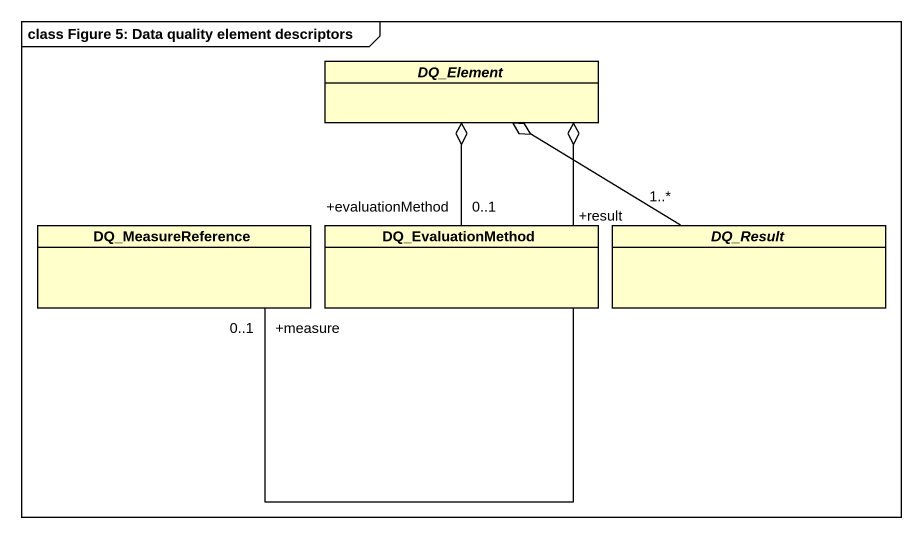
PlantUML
@startuml
mainframe class Figure 5: Data quality element descriptors
hide circle
hide empty members
abstract class DQ_Element
class DQ_MeasureReference
class DQ_EvaluationMethod
abstract class DQ_Result
DQ_MeasureReference "+measure\n0..1" -up-o DQ_Element
DQ_EvaluationMethod "+evaluationMethod\n0..1" -up-o DQ_Element
DQ_Result "+result\n1..*" -up-o DQ_Element
@enduml
